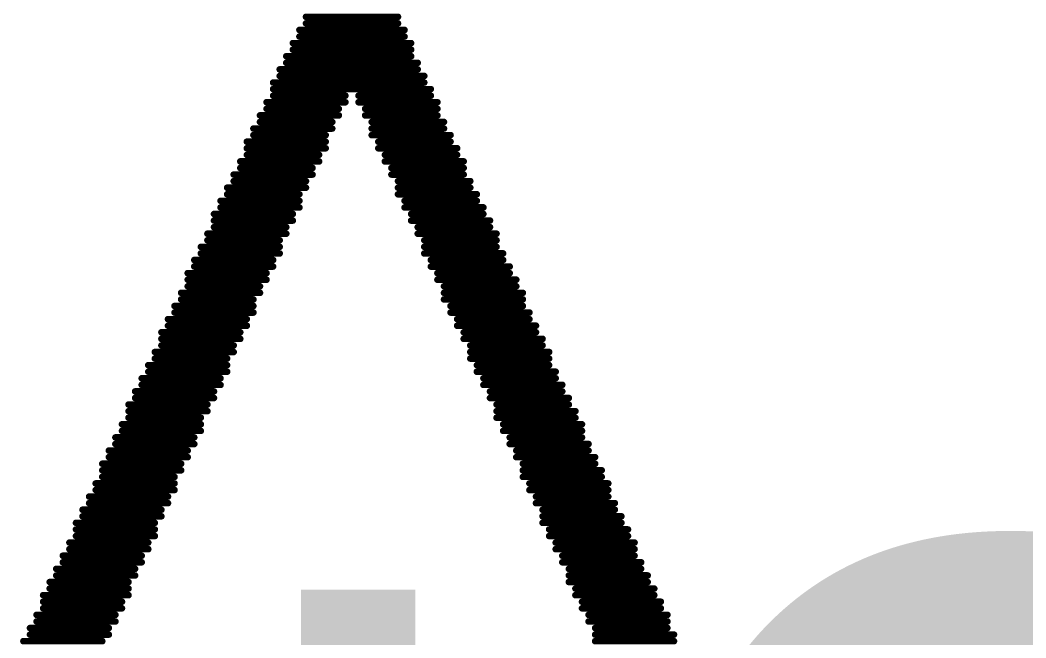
# Model space of a CAD drawing. Header units: inches. Extents: x 0 to 5455, y -5 to 5444.
# Drawn here: x 7.857 to 8.828, y 29.337 to 29.934 of the extents above; entities that cross this region are included whole.
import ezdxf

# ---------------------------------------------------------------- set-up
doc = ezdxf.new("R2010")
doc.units = ezdxf.units.IN
doc.layers.add('Bottom Overlay', color=54, linetype='Continuous')
doc.layers.add('Top Overlay', color=2, linetype='Continuous')
doc.styles.add('Arial', font='', dxfattribs={"height": 0.2})
doc.styles.get('Arial').set_extended_font_data('Arial')

# ---------------------------------------------------------------- blocks, each defined once
blk = doc.blocks.new('5394DE47_A0E8_4329_8464_7791B7C19310_33')
at = {"layer": 'Bottom Overlay'}
for points in [[(13.4318, -0.37805, 0.00635, 0.00635, 0), (13.3556, -0.37805, 0.00635, 0.00635, 0)], [(13.98425, -0.37805, 0.00635, 0.00635, 0), (13.90805, -0.37805, 0.00635, 0.00635, 0)], [(13.4318, -0.3844, 0.00635, 0.00635, 0), (13.3556, -0.3844, 0.00635, 0.00635, 0)], [(13.4318, -0.39075, 0.00635, 0.00635, 0), (13.36195, -0.39075, 0.00635, 0.00635, 0)], [(13.9779, -0.3844, 0.00635, 0.00635, 0), (13.9017, -0.3844, 0.00635, 0.00635, 0)], [(13.9779, -0.39075, 0.00635, 0.00635, 0), (13.9017, -0.39075, 0.00635, 0.00635, 0)], [(13.43815, -0.3971, 0.00635, 0.00635, 0), (13.36195, -0.3971, 0.00635, 0.00635, 0)], [(13.97155, -0.3971, 0.00635, 0.00635, 0), (13.89535, -0.3971, 0.00635, 0.00635, 0)], [(13.43815, -0.40345, 0.00635, 0.00635, 0), (13.36195, -0.40345, 0.00635, 0.00635, 0)], [(13.4445, -0.4098, 0.00635, 0.00635, 0), (13.3683, -0.4098, 0.00635, 0.00635, 0)], [(13.9652, -0.4098, 0.00635, 0.00635, 0), (13.889, -0.4098, 0.00635, 0.00635, 0)], [(13.97155, -0.40345, 0.00635, 0.00635, 0), (13.89535, -0.40345, 0.00635, 0.00635, 0)], [(13.4445, -0.41615, 0.00635, 0.00635, 0), (13.3683, -0.41615, 0.00635, 0.00635, 0)], [(13.9652, -0.41615, 0.00635, 0.00635, 0), (13.889, -0.41615, 0.00635, 0.00635, 0)], [(13.45085, -0.4225, 0.00635, 0.00635, 0), (13.37465, -0.4225, 0.00635, 0.00635, 0)], [(13.45085, -0.42885, 0.00635, 0.00635, 0), (13.37465, -0.42885, 0.00635, 0.00635, 0)], [(13.9652, -0.4225, 0.00635, 0.00635, 0), (13.88265, -0.4225, 0.00635, 0.00635, 0)], [(13.95885, -0.42885, 0.00635, 0.00635, 0), (13.88265, -0.42885, 0.00635, 0.00635, 0)], [(13.4572, -0.4352, 0.00635, 0.00635, 0), (13.381, -0.4352, 0.00635, 0.00635, 0)], [(13.95885, -0.4352, 0.00635, 0.00635, 0), (13.88265, -0.4352, 0.00635, 0.00635, 0)], [(13.4572, -0.44155, 0.00635, 0.00635, 0), (13.381, -0.44155, 0.00635, 0.00635, 0)], [(13.4572, -0.4479, 0.00635, 0.00635, 0), (13.38735, -0.4479, 0.00635, 0.00635, 0)], [(13.9525, -0.44155, 0.00635, 0.00635, 0), (13.8763, -0.44155, 0.00635, 0.00635, 0)], [(13.9525, -0.4479, 0.00635, 0.00635, 0), (13.8763, -0.4479, 0.00635, 0.00635, 0)], [(13.46355, -0.45425, 0.00635, 0.00635, 0), (13.38735, -0.45425, 0.00635, 0.00635, 0)], [(13.94615, -0.45425, 0.00635, 0.00635, 0), (13.86995, -0.45425, 0.00635, 0.00635, 0)], [(13.46355, -0.4606, 0.00635, 0.00635, 0), (13.3937, -0.4606, 0.00635, 0.00635, 0)], [(13.4699, -0.46695, 0.00635, 0.00635, 0), (13.3937, -0.46695, 0.00635, 0.00635, 0)], [(13.9398, -0.46695, 0.00635, 0.00635, 0), (13.8636, -0.46695, 0.00635, 0.00635, 0)], [(13.94615, -0.4606, 0.00635, 0.00635, 0), (13.86995, -0.4606, 0.00635, 0.00635, 0)], [(13.4699, -0.4733, 0.00635, 0.00635, 0), (13.3937, -0.4733, 0.00635, 0.00635, 0)], [(13.9398, -0.4733, 0.00635, 0.00635, 0), (13.8636, -0.4733, 0.00635, 0.00635, 0)], [(13.47625, -0.47965, 0.00635, 0.00635, 0), (13.40005, -0.47965, 0.00635, 0.00635, 0)], [(13.47625, -0.486, 0.00635, 0.00635, 0), (13.40005, -0.486, 0.00635, 0.00635, 0)], [(13.93345, -0.47965, 0.00635, 0.00635, 0), (13.85725, -0.47965, 0.00635, 0.00635, 0)], [(13.93345, -0.486, 0.00635, 0.00635, 0), (13.85725, -0.486, 0.00635, 0.00635, 0)], [(13.4826, -0.49235, 0.00635, 0.00635, 0), (13.4064, -0.49235, 0.00635, 0.00635, 0)], [(13.4826, -0.4987, 0.00635, 0.00635, 0), (13.4064, -0.4987, 0.00635, 0.00635, 0)], [(13.9271, -0.4987, 0.00635, 0.00635, 0), (13.8509, -0.4987, 0.00635, 0.00635, 0)], [(13.93345, -0.49235, 0.00635, 0.00635, 0), (13.85725, -0.49235, 0.00635, 0.00635, 0)], [(13.4826, -0.50505, 0.00635, 0.00635, 0), (13.41275, -0.50505, 0.00635, 0.00635, 0)], [(13.9271, -0.50505, 0.00635, 0.00635, 0), (13.8509, -0.50505, 0.00635, 0.00635, 0)], [(13.48895, -0.5114, 0.00635, 0.00635, 0), (13.41275, -0.5114, 0.00635, 0.00635, 0)], [(13.48895, -0.51775, 0.00635, 0.00635, 0), (13.4191, -0.51775, 0.00635, 0.00635, 0)], [(13.92075, -0.5114, 0.00635, 0.00635, 0), (13.84455, -0.5114, 0.00635, 0.00635, 0)], [(13.92075, -0.51775, 0.00635, 0.00635, 0), (13.84455, -0.51775, 0.00635, 0.00635, 0)], [(13.4953, -0.5241, 0.00635, 0.00635, 0), (13.4191, -0.5241, 0.00635, 0.00635, 0)], [(13.9144, -0.5241, 0.00635, 0.00635, 0), (13.8382, -0.5241, 0.00635, 0.00635, 0)], [(13.4953, -0.53045, 0.00635, 0.00635, 0), (13.4191, -0.53045, 0.00635, 0.00635, 0)], [(13.50165, -0.5368, 0.00635, 0.00635, 0), (13.42545, -0.5368, 0.00635, 0.00635, 0)], [(13.9144, -0.53045, 0.00635, 0.00635, 0), (13.8382, -0.53045, 0.00635, 0.00635, 0)], [(13.90805, -0.5368, 0.00635, 0.00635, 0), (13.8382, -0.5368, 0.00635, 0.00635, 0)], [(13.50165, -0.54315, 0.00635, 0.00635, 0), (13.42545, -0.54315, 0.00635, 0.00635, 0)], [(13.90805, -0.54315, 0.00635, 0.00635, 0), (13.83185, -0.54315, 0.00635, 0.00635, 0)], [(13.50165, -0.5495, 0.00635, 0.00635, 0), (13.4318, -0.5495, 0.00635, 0.00635, 0)], [(13.508, -0.55585, 0.00635, 0.00635, 0), (13.4318, -0.55585, 0.00635, 0.00635, 0)], [(13.9017, -0.55585, 0.00635, 0.00635, 0), (13.8255, -0.55585, 0.00635, 0.00635, 0)], [(13.90805, -0.5495, 0.00635, 0.00635, 0), (13.83185, -0.5495, 0.00635, 0.00635, 0)], [(13.508, -0.5622, 0.00635, 0.00635, 0), (13.43815, -0.5622, 0.00635, 0.00635, 0)], [(13.9017, -0.5622, 0.00635, 0.00635, 0), (13.8255, -0.5622, 0.00635, 0.00635, 0)], [(13.51435, -0.56855, 0.00635, 0.00635, 0), (13.43815, -0.56855, 0.00635, 0.00635, 0)], [(13.51435, -0.5749, 0.00635, 0.00635, 0), (13.4445, -0.5749, 0.00635, 0.00635, 0)], [(13.89535, -0.56855, 0.00635, 0.00635, 0), (13.81915, -0.56855, 0.00635, 0.00635, 0)], [(13.89535, -0.5749, 0.00635, 0.00635, 0), (13.81915, -0.5749, 0.00635, 0.00635, 0)], [(13.5207, -0.58125, 0.00635, 0.00635, 0), (13.4445, -0.58125, 0.00635, 0.00635, 0)], [(13.889, -0.58125, 0.00635, 0.00635, 0), (13.8128, -0.58125, 0.00635, 0.00635, 0)], [(13.5207, -0.5876, 0.00635, 0.00635, 0), (13.4445, -0.5876, 0.00635, 0.00635, 0)], [(13.52705, -0.59395, 0.00635, 0.00635, 0), (13.45085, -0.59395, 0.00635, 0.00635, 0)], [(13.889, -0.5876, 0.00635, 0.00635, 0), (13.8128, -0.5876, 0.00635, 0.00635, 0)], [(13.88265, -0.59395, 0.00635, 0.00635, 0), (13.8128, -0.59395, 0.00635, 0.00635, 0)], [(13.52705, -0.6003, 0.00635, 0.00635, 0), (13.45085, -0.6003, 0.00635, 0.00635, 0)], [(13.88265, -0.6003, 0.00635, 0.00635, 0), (13.80645, -0.6003, 0.00635, 0.00635, 0)], [(13.52705, -0.60665, 0.00635, 0.00635, 0), (13.4572, -0.60665, 0.00635, 0.00635, 0)], [(13.5334, -0.613, 0.00635, 0.00635, 0), (13.4572, -0.613, 0.00635, 0.00635, 0)], [(13.8763, -0.613, 0.00635, 0.00635, 0), (13.8001, -0.613, 0.00635, 0.00635, 0)], [(13.88265, -0.60665, 0.00635, 0.00635, 0), (13.80645, -0.60665, 0.00635, 0.00635, 0)], [(13.5334, -0.61935, 0.00635, 0.00635, 0), (13.46355, -0.61935, 0.00635, 0.00635, 0)], [(13.8763, -0.61935, 0.00635, 0.00635, 0), (13.8001, -0.61935, 0.00635, 0.00635, 0)], [(13.53975, -0.6257, 0.00635, 0.00635, 0), (13.46355, -0.6257, 0.00635, 0.00635, 0)], [(13.53975, -0.63205, 0.00635, 0.00635, 0), (13.4699, -0.63205, 0.00635, 0.00635, 0)], [(13.86995, -0.6257, 0.00635, 0.00635, 0), (13.79375, -0.6257, 0.00635, 0.00635, 0)], [(13.86995, -0.63205, 0.00635, 0.00635, 0), (13.79375, -0.63205, 0.00635, 0.00635, 0)], [(13.5461, -0.6384, 0.00635, 0.00635, 0), (13.4699, -0.6384, 0.00635, 0.00635, 0)], [(13.8636, -0.6384, 0.00635, 0.00635, 0), (13.7874, -0.6384, 0.00635, 0.00635, 0)], [(13.5461, -0.64475, 0.00635, 0.00635, 0), (13.47625, -0.64475, 0.00635, 0.00635, 0)], [(13.55245, -0.6511, 0.00635, 0.00635, 0), (13.47625, -0.6511, 0.00635, 0.00635, 0)], [(13.8636, -0.64475, 0.00635, 0.00635, 0), (13.7874, -0.64475, 0.00635, 0.00635, 0)], [(13.85725, -0.6511, 0.00635, 0.00635, 0), (13.7874, -0.6511, 0.00635, 0.00635, 0)], [(13.55245, -0.65745, 0.00635, 0.00635, 0), (13.47625, -0.65745, 0.00635, 0.00635, 0)], [(13.55245, -0.6638, 0.00635, 0.00635, 0), (13.4826, -0.6638, 0.00635, 0.00635, 0)], [(13.85725, -0.65745, 0.00635, 0.00635, 0), (13.78105, -0.65745, 0.00635, 0.00635, 0)], [(13.8509, -0.6638, 0.00635, 0.00635, 0), (13.78105, -0.6638, 0.00635, 0.00635, 0)], [(13.5588, -0.67015, 0.00635, 0.00635, 0), (13.4826, -0.67015, 0.00635, 0.00635, 0)], [(13.8509, -0.67015, 0.00635, 0.00635, 0), (13.7747, -0.67015, 0.00635, 0.00635, 0)], [(13.5588, -0.6765, 0.00635, 0.00635, 0), (13.48895, -0.6765, 0.00635, 0.00635, 0)], [(13.56515, -0.68285, 0.00635, 0.00635, 0), (13.48895, -0.68285, 0.00635, 0.00635, 0)], [(13.84455, -0.68285, 0.00635, 0.00635, 0), (13.76835, -0.68285, 0.00635, 0.00635, 0)], [(13.8509, -0.6765, 0.00635, 0.00635, 0), (13.7747, -0.6765, 0.00635, 0.00635, 0)], [(13.56515, -0.6892, 0.00635, 0.00635, 0), (13.4953, -0.6892, 0.00635, 0.00635, 0)], [(13.84455, -0.6892, 0.00635, 0.00635, 0), (13.76835, -0.6892, 0.00635, 0.00635, 0)], [(13.5715, -0.69555, 0.00635, 0.00635, 0), (13.4953, -0.69555, 0.00635, 0.00635, 0)], [(13.5715, -0.7019, 0.00635, 0.00635, 0), (13.50165, -0.7019, 0.00635, 0.00635, 0)], [(13.8382, -0.69555, 0.00635, 0.00635, 0), (13.762, -0.69555, 0.00635, 0.00635, 0)], [(13.8382, -0.7019, 0.00635, 0.00635, 0), (13.762, -0.7019, 0.00635, 0.00635, 0)], [(13.57785, -0.70825, 0.00635, 0.00635, 0), (13.50165, -0.70825, 0.00635, 0.00635, 0)], [(13.83185, -0.70825, 0.00635, 0.00635, 0), (13.762, -0.70825, 0.00635, 0.00635, 0)], [(13.57785, -0.7146, 0.00635, 0.00635, 0), (13.50165, -0.7146, 0.00635, 0.00635, 0)], [(13.57785, -0.72095, 0.00635, 0.00635, 0), (13.508, -0.72095, 0.00635, 0.00635, 0)], [(13.83185, -0.7146, 0.00635, 0.00635, 0), (13.75565, -0.7146, 0.00635, 0.00635, 0)], [(13.8255, -0.72095, 0.00635, 0.00635, 0), (13.75565, -0.72095, 0.00635, 0.00635, 0)], [(13.5842, -0.7273, 0.00635, 0.00635, 0), (13.508, -0.7273, 0.00635, 0.00635, 0)], [(13.8255, -0.7273, 0.00635, 0.00635, 0), (13.7493, -0.7273, 0.00635, 0.00635, 0)], [(13.5842, -0.73365, 0.00635, 0.00635, 0), (13.51435, -0.73365, 0.00635, 0.00635, 0)], [(13.59055, -0.74, 0.00635, 0.00635, 0), (13.51435, -0.74, 0.00635, 0.00635, 0)], [(13.81915, -0.74, 0.00635, 0.00635, 0), (13.74295, -0.74, 0.00635, 0.00635, 0)], [(13.8255, -0.73365, 0.00635, 0.00635, 0), (13.7493, -0.73365, 0.00635, 0.00635, 0)], [(13.59055, -0.74635, 0.00635, 0.00635, 0), (13.5207, -0.74635, 0.00635, 0.00635, 0)], [(13.81915, -0.74635, 0.00635, 0.00635, 0), (13.74295, -0.74635, 0.00635, 0.00635, 0)], [(13.5969, -0.7527, 0.00635, 0.00635, 0), (13.5207, -0.7527, 0.00635, 0.00635, 0)], [(13.5969, -0.75905, 0.00635, 0.00635, 0), (13.52705, -0.75905, 0.00635, 0.00635, 0)], [(13.8128, -0.7527, 0.00635, 0.00635, 0), (13.7366, -0.7527, 0.00635, 0.00635, 0)], [(13.8128, -0.75905, 0.00635, 0.00635, 0), (13.7366, -0.75905, 0.00635, 0.00635, 0)], [(13.5969, -0.7654, 0.00635, 0.00635, 0), (13.52705, -0.7654, 0.00635, 0.00635, 0)], [(13.80645, -0.7654, 0.00635, 0.00635, 0), (13.7366, -0.7654, 0.00635, 0.00635, 0)], [(13.60325, -0.77175, 0.00635, 0.00635, 0), (13.52705, -0.77175, 0.00635, 0.00635, 0)], [(13.60325, -0.7781, 0.00635, 0.00635, 0), (13.5334, -0.7781, 0.00635, 0.00635, 0)], [(13.80645, -0.77175, 0.00635, 0.00635, 0), (13.73025, -0.77175, 0.00635, 0.00635, 0)], [(13.8001, -0.7781, 0.00635, 0.00635, 0), (13.73025, -0.7781, 0.00635, 0.00635, 0)], [(13.6096, -0.78445, 0.00635, 0.00635, 0), (13.5334, -0.78445, 0.00635, 0.00635, 0)], [(13.8001, -0.78445, 0.00635, 0.00635, 0), (13.7239, -0.78445, 0.00635, 0.00635, 0)], [(13.6096, -0.7908, 0.00635, 0.00635, 0), (13.53975, -0.7908, 0.00635, 0.00635, 0)], [(13.61595, -0.79715, 0.00635, 0.00635, 0), (13.53975, -0.79715, 0.00635, 0.00635, 0)], [(13.79375, -0.79715, 0.00635, 0.00635, 0), (13.71755, -0.79715, 0.00635, 0.00635, 0)], [(13.8001, -0.7908, 0.00635, 0.00635, 0), (13.7239, -0.7908, 0.00635, 0.00635, 0)], [(13.61595, -0.8035, 0.00635, 0.00635, 0), (13.5461, -0.8035, 0.00635, 0.00635, 0)], [(13.79375, -0.8035, 0.00635, 0.00635, 0), (13.71755, -0.8035, 0.00635, 0.00635, 0)], [(13.6223, -0.80985, 0.00635, 0.00635, 0), (13.5461, -0.80985, 0.00635, 0.00635, 0)], [(13.6223, -0.8162, 0.00635, 0.00635, 0), (13.55245, -0.8162, 0.00635, 0.00635, 0)], [(13.7874, -0.8162, 0.00635, 0.00635, 0), (13.7112, -0.8162, 0.00635, 0.00635, 0)], [(13.7874, -0.80985, 0.00635, 0.00635, 0), (13.71755, -0.80985, 0.00635, 0.00635, 0)], [(13.6223, -0.82255, 0.00635, 0.00635, 0), (13.55245, -0.82255, 0.00635, 0.00635, 0)], [(13.62865, -0.8289, 0.00635, 0.00635, 0), (13.5588, -0.8289, 0.00635, 0.00635, 0)], [(13.78105, -0.8289, 0.00635, 0.00635, 0), (13.70485, -0.8289, 0.00635, 0.00635, 0)], [(13.78105, -0.82255, 0.00635, 0.00635, 0), (13.7112, -0.82255, 0.00635, 0.00635, 0)], [(13.62865, -0.83525, 0.00635, 0.00635, 0), (13.5588, -0.83525, 0.00635, 0.00635, 0)], [(13.7747, -0.83525, 0.00635, 0.00635, 0), (13.70485, -0.83525, 0.00635, 0.00635, 0)], [(13.635, -0.8416, 0.00635, 0.00635, 0), (13.5588, -0.8416, 0.00635, 0.00635, 0)], [(13.635, -0.84795, 0.00635, 0.00635, 0), (13.56515, -0.84795, 0.00635, 0.00635, 0)], [(13.7747, -0.8416, 0.00635, 0.00635, 0), (13.6985, -0.8416, 0.00635, 0.00635, 0)], [(13.76835, -0.84795, 0.00635, 0.00635, 0), (13.6985, -0.84795, 0.00635, 0.00635, 0)], [(13.64135, -0.8543, 0.00635, 0.00635, 0), (13.56515, -0.8543, 0.00635, 0.00635, 0)], [(13.76835, -0.8543, 0.00635, 0.00635, 0), (13.69215, -0.8543, 0.00635, 0.00635, 0)], [(13.64135, -0.86065, 0.00635, 0.00635, 0), (13.5715, -0.86065, 0.00635, 0.00635, 0)], [(13.6477, -0.867, 0.00635, 0.00635, 0), (13.5715, -0.867, 0.00635, 0.00635, 0)], [(13.76835, -0.86065, 0.00635, 0.00635, 0), (13.69215, -0.86065, 0.00635, 0.00635, 0)], [(13.762, -0.867, 0.00635, 0.00635, 0), (13.69215, -0.867, 0.00635, 0.00635, 0)], [(13.6477, -0.87335, 0.00635, 0.00635, 0), (13.57785, -0.87335, 0.00635, 0.00635, 0)], [(13.762, -0.87335, 0.00635, 0.00635, 0), (13.6858, -0.87335, 0.00635, 0.00635, 0)], [(13.6477, -0.8797, 0.00635, 0.00635, 0), (13.57785, -0.8797, 0.00635, 0.00635, 0)], [(13.65405, -0.88605, 0.00635, 0.00635, 0), (13.5842, -0.88605, 0.00635, 0.00635, 0)], [(13.75565, -0.88605, 0.00635, 0.00635, 0), (13.67945, -0.88605, 0.00635, 0.00635, 0)], [(13.75565, -0.8797, 0.00635, 0.00635, 0), (13.6858, -0.8797, 0.00635, 0.00635, 0)], [(13.65405, -0.8924, 0.00635, 0.00635, 0), (13.5842, -0.8924, 0.00635, 0.00635, 0)], [(13.7493, -0.8924, 0.00635, 0.00635, 0), (13.67945, -0.8924, 0.00635, 0.00635, 0)], [(13.6604, -0.89875, 0.00635, 0.00635, 0), (13.5842, -0.89875, 0.00635, 0.00635, 0)], [(13.6604, -0.9051, 0.00635, 0.00635, 0), (13.59055, -0.9051, 0.00635, 0.00635, 0)], [(13.7493, -0.89875, 0.00635, 0.00635, 0), (13.6731, -0.89875, 0.00635, 0.00635, 0)], [(13.74295, -0.9051, 0.00635, 0.00635, 0), (13.6731, -0.9051, 0.00635, 0.00635, 0)], [(13.74295, -0.91145, 0.00635, 0.00635, 0), (13.59055, -0.91145, 0.00635, 0.00635, 0)], [(13.74295, -0.9178, 0.00635, 0.00635, 0), (13.5969, -0.9178, 0.00635, 0.00635, 0)], [(13.7366, -0.92415, 0.00635, 0.00635, 0), (13.5969, -0.92415, 0.00635, 0.00635, 0)], [(13.7366, -0.9305, 0.00635, 0.00635, 0), (13.60325, -0.9305, 0.00635, 0.00635, 0)], [(13.73025, -0.93685, 0.00635, 0.00635, 0), (13.60325, -0.93685, 0.00635, 0.00635, 0)], [(13.73025, -0.9432, 0.00635, 0.00635, 0), (13.6096, -0.9432, 0.00635, 0.00635, 0)], [(13.7239, -0.94955, 0.00635, 0.00635, 0), (13.6096, -0.94955, 0.00635, 0.00635, 0)], [(13.7239, -0.9559, 0.00635, 0.00635, 0), (13.6096, -0.9559, 0.00635, 0.00635, 0)], [(13.71755, -0.96225, 0.00635, 0.00635, 0), (13.61595, -0.96225, 0.00635, 0.00635, 0)], [(13.71755, -0.9686, 0.00635, 0.00635, 0), (13.61595, -0.9686, 0.00635, 0.00635, 0)], [(13.7112, -0.97495, 0.00635, 0.00635, 0), (13.6223, -0.97495, 0.00635, 0.00635, 0)], [(13.7112, -0.9813, 0.00635, 0.00635, 0), (13.6223, -0.9813, 0.00635, 0.00635, 0)]]:
    blk.add_lwpolyline(points, format="xyseb", dxfattribs=at)
for points in [[(13.35401, -0.37805, 0.00317, 0.00317, 1), (13.35719, -0.37805, 0.00317, 0.00317, 1)], [(13.43021, -0.37805, 0.00317, 0.00317, 1), (13.43339, -0.37805, 0.00317, 0.00317, 1)], [(13.90646, -0.37805, 0.00317, 0.00317, 1), (13.90964, -0.37805, 0.00317, 0.00317, 1)], [(13.98266, -0.37805, 0.00317, 0.00317, 1), (13.98584, -0.37805, 0.00317, 0.00317, 1)], [(13.35401, -0.3844, 0.00317, 0.00317, 1), (13.35719, -0.3844, 0.00317, 0.00317, 1)], [(13.36036, -0.39075, 0.00317, 0.00317, 1), (13.36354, -0.39075, 0.00317, 0.00317, 1)], [(13.43021, -0.3844, 0.00317, 0.00317, 1), (13.43339, -0.3844, 0.00317, 0.00317, 1)], [(13.43021, -0.39075, 0.00317, 0.00317, 1), (13.43339, -0.39075, 0.00317, 0.00317, 1)], [(13.90011, -0.3844, 0.00317, 0.00317, 1), (13.90329, -0.3844, 0.00317, 0.00317, 1)], [(13.90011, -0.39075, 0.00317, 0.00317, 1), (13.90329, -0.39075, 0.00317, 0.00317, 1)], [(13.97631, -0.3844, 0.00317, 0.00317, 1), (13.97949, -0.3844, 0.00317, 0.00317, 1)], [(13.97631, -0.39075, 0.00317, 0.00317, 1), (13.97949, -0.39075, 0.00317, 0.00317, 1)], [(13.36036, -0.3971, 0.00317, 0.00317, 1), (13.36354, -0.3971, 0.00317, 0.00317, 1)], [(13.43656, -0.3971, 0.00317, 0.00317, 1), (13.43974, -0.3971, 0.00317, 0.00317, 1)], [(13.89376, -0.3971, 0.00317, 0.00317, 1), (13.89694, -0.3971, 0.00317, 0.00317, 1)], [(13.96996, -0.3971, 0.00317, 0.00317, 1), (13.97314, -0.3971, 0.00317, 0.00317, 1)], [(13.36036, -0.40345, 0.00317, 0.00317, 1), (13.36354, -0.40345, 0.00317, 0.00317, 1)], [(13.36671, -0.4098, 0.00317, 0.00317, 1), (13.36989, -0.4098, 0.00317, 0.00317, 1)], [(13.43656, -0.40345, 0.00317, 0.00317, 1), (13.43974, -0.40345, 0.00317, 0.00317, 1)], [(13.44291, -0.4098, 0.00317, 0.00317, 1), (13.44609, -0.4098, 0.00317, 0.00317, 1)], [(13.88741, -0.4098, 0.00317, 0.00317, 1), (13.89059, -0.4098, 0.00317, 0.00317, 1)], [(13.89376, -0.40345, 0.00317, 0.00317, 1), (13.89694, -0.40345, 0.00317, 0.00317, 1)], [(13.96361, -0.4098, 0.00317, 0.00317, 1), (13.96679, -0.4098, 0.00317, 0.00317, 1)], [(13.96996, -0.40345, 0.00317, 0.00317, 1), (13.97314, -0.40345, 0.00317, 0.00317, 1)], [(13.36671, -0.41615, 0.00317, 0.00317, 1), (13.36989, -0.41615, 0.00317, 0.00317, 1)], [(13.44291, -0.41615, 0.00317, 0.00317, 1), (13.44609, -0.41615, 0.00317, 0.00317, 1)], [(13.88741, -0.41615, 0.00317, 0.00317, 1), (13.89059, -0.41615, 0.00317, 0.00317, 1)], [(13.96361, -0.41615, 0.00317, 0.00317, 1), (13.96679, -0.41615, 0.00317, 0.00317, 1)], [(13.37306, -0.4225, 0.00317, 0.00317, 1), (13.37624, -0.4225, 0.00317, 0.00317, 1)], [(13.37306, -0.42885, 0.00317, 0.00317, 1), (13.37624, -0.42885, 0.00317, 0.00317, 1)], [(13.44926, -0.4225, 0.00317, 0.00317, 1), (13.45244, -0.4225, 0.00317, 0.00317, 1)], [(13.44926, -0.42885, 0.00317, 0.00317, 1), (13.45244, -0.42885, 0.00317, 0.00317, 1)], [(13.88106, -0.4225, 0.00317, 0.00317, 1), (13.88424, -0.4225, 0.00317, 0.00317, 1)], [(13.88106, -0.42885, 0.00317, 0.00317, 1), (13.88424, -0.42885, 0.00317, 0.00317, 1)], [(13.95726, -0.42885, 0.00317, 0.00317, 1), (13.96044, -0.42885, 0.00317, 0.00317, 1)], [(13.96361, -0.4225, 0.00317, 0.00317, 1), (13.96679, -0.4225, 0.00317, 0.00317, 1)], [(13.37941, -0.4352, 0.00317, 0.00317, 1), (13.38259, -0.4352, 0.00317, 0.00317, 1)], [(13.45561, -0.4352, 0.00317, 0.00317, 1), (13.45879, -0.4352, 0.00317, 0.00317, 1)], [(13.88106, -0.4352, 0.00317, 0.00317, 1), (13.88424, -0.4352, 0.00317, 0.00317, 1)], [(13.95726, -0.4352, 0.00317, 0.00317, 1), (13.96044, -0.4352, 0.00317, 0.00317, 1)], [(13.37941, -0.44155, 0.00317, 0.00317, 1), (13.38259, -0.44155, 0.00317, 0.00317, 1)], [(13.38576, -0.4479, 0.00317, 0.00317, 1), (13.38894, -0.4479, 0.00317, 0.00317, 1)], [(13.45561, -0.44155, 0.00317, 0.00317, 1), (13.45879, -0.44155, 0.00317, 0.00317, 1)], [(13.45561, -0.4479, 0.00317, 0.00317, 1), (13.45879, -0.4479, 0.00317, 0.00317, 1)], [(13.87471, -0.44155, 0.00317, 0.00317, 1), (13.87789, -0.44155, 0.00317, 0.00317, 1)], [(13.87471, -0.4479, 0.00317, 0.00317, 1), (13.87789, -0.4479, 0.00317, 0.00317, 1)], [(13.95091, -0.44155, 0.00317, 0.00317, 1), (13.95409, -0.44155, 0.00317, 0.00317, 1)], [(13.95091, -0.4479, 0.00317, 0.00317, 1), (13.95409, -0.4479, 0.00317, 0.00317, 1)], [(13.38576, -0.45425, 0.00317, 0.00317, 1), (13.38894, -0.45425, 0.00317, 0.00317, 1)], [(13.46196, -0.45425, 0.00317, 0.00317, 1), (13.46514, -0.45425, 0.00317, 0.00317, 1)], [(13.86836, -0.45425, 0.00317, 0.00317, 1), (13.87154, -0.45425, 0.00317, 0.00317, 1)], [(13.94456, -0.45425, 0.00317, 0.00317, 1), (13.94774, -0.45425, 0.00317, 0.00317, 1)], [(13.39211, -0.4606, 0.00317, 0.00317, 1), (13.39529, -0.4606, 0.00317, 0.00317, 1)], [(13.39211, -0.46695, 0.00317, 0.00317, 1), (13.39529, -0.46695, 0.00317, 0.00317, 1)], [(13.46196, -0.4606, 0.00317, 0.00317, 1), (13.46514, -0.4606, 0.00317, 0.00317, 1)], [(13.46831, -0.46695, 0.00317, 0.00317, 1), (13.47149, -0.46695, 0.00317, 0.00317, 1)], [(13.86201, -0.46695, 0.00317, 0.00317, 1), (13.86519, -0.46695, 0.00317, 0.00317, 1)], [(13.86836, -0.4606, 0.00317, 0.00317, 1), (13.87154, -0.4606, 0.00317, 0.00317, 1)], [(13.93821, -0.46695, 0.00317, 0.00317, 1), (13.94139, -0.46695, 0.00317, 0.00317, 1)], [(13.94456, -0.4606, 0.00317, 0.00317, 1), (13.94774, -0.4606, 0.00317, 0.00317, 1)], [(13.39211, -0.4733, 0.00317, 0.00317, 1), (13.39529, -0.4733, 0.00317, 0.00317, 1)], [(13.46831, -0.4733, 0.00317, 0.00317, 1), (13.47149, -0.4733, 0.00317, 0.00317, 1)], [(13.86201, -0.4733, 0.00317, 0.00317, 1), (13.86519, -0.4733, 0.00317, 0.00317, 1)], [(13.93821, -0.4733, 0.00317, 0.00317, 1), (13.94139, -0.4733, 0.00317, 0.00317, 1)], [(13.39846, -0.47965, 0.00317, 0.00317, 1), (13.40164, -0.47965, 0.00317, 0.00317, 1)], [(13.39846, -0.486, 0.00317, 0.00317, 1), (13.40164, -0.486, 0.00317, 0.00317, 1)], [(13.47466, -0.47965, 0.00317, 0.00317, 1), (13.47784, -0.47965, 0.00317, 0.00317, 1)], [(13.47466, -0.486, 0.00317, 0.00317, 1), (13.47784, -0.486, 0.00317, 0.00317, 1)], [(13.85566, -0.47965, 0.00317, 0.00317, 1), (13.85884, -0.47965, 0.00317, 0.00317, 1)], [(13.85566, -0.486, 0.00317, 0.00317, 1), (13.85884, -0.486, 0.00317, 0.00317, 1)], [(13.93186, -0.47965, 0.00317, 0.00317, 1), (13.93504, -0.47965, 0.00317, 0.00317, 1)], [(13.93186, -0.486, 0.00317, 0.00317, 1), (13.93504, -0.486, 0.00317, 0.00317, 1)], [(13.40481, -0.49235, 0.00317, 0.00317, 1), (13.40799, -0.49235, 0.00317, 0.00317, 1)], [(13.40481, -0.4987, 0.00317, 0.00317, 1), (13.40799, -0.4987, 0.00317, 0.00317, 1)], [(13.48101, -0.49235, 0.00317, 0.00317, 1), (13.48419, -0.49235, 0.00317, 0.00317, 1)], [(13.48101, -0.4987, 0.00317, 0.00317, 1), (13.48419, -0.4987, 0.00317, 0.00317, 1)], [(13.84931, -0.4987, 0.00317, 0.00317, 1), (13.85249, -0.4987, 0.00317, 0.00317, 1)], [(13.85566, -0.49235, 0.00317, 0.00317, 1), (13.85884, -0.49235, 0.00317, 0.00317, 1)], [(13.92551, -0.4987, 0.00317, 0.00317, 1), (13.92869, -0.4987, 0.00317, 0.00317, 1)], [(13.93186, -0.49235, 0.00317, 0.00317, 1), (13.93504, -0.49235, 0.00317, 0.00317, 1)], [(13.41116, -0.50505, 0.00317, 0.00317, 1), (13.41434, -0.50505, 0.00317, 0.00317, 1)], [(13.48101, -0.50505, 0.00317, 0.00317, 1), (13.48419, -0.50505, 0.00317, 0.00317, 1)], [(13.84931, -0.50505, 0.00317, 0.00317, 1), (13.85249, -0.50505, 0.00317, 0.00317, 1)], [(13.92551, -0.50505, 0.00317, 0.00317, 1), (13.92869, -0.50505, 0.00317, 0.00317, 1)], [(13.41116, -0.5114, 0.00317, 0.00317, 1), (13.41434, -0.5114, 0.00317, 0.00317, 1)], [(13.41751, -0.51775, 0.00317, 0.00317, 1), (13.42069, -0.51775, 0.00317, 0.00317, 1)], [(13.48736, -0.5114, 0.00317, 0.00317, 1), (13.49054, -0.5114, 0.00317, 0.00317, 1)], [(13.48736, -0.51775, 0.00317, 0.00317, 1), (13.49054, -0.51775, 0.00317, 0.00317, 1)], [(13.84296, -0.5114, 0.00317, 0.00317, 1), (13.84614, -0.5114, 0.00317, 0.00317, 1)], [(13.84296, -0.51775, 0.00317, 0.00317, 1), (13.84614, -0.51775, 0.00317, 0.00317, 1)], [(13.91916, -0.5114, 0.00317, 0.00317, 1), (13.92234, -0.5114, 0.00317, 0.00317, 1)], [(13.91916, -0.51775, 0.00317, 0.00317, 1), (13.92234, -0.51775, 0.00317, 0.00317, 1)], [(13.41751, -0.5241, 0.00317, 0.00317, 1), (13.42069, -0.5241, 0.00317, 0.00317, 1)], [(13.49371, -0.5241, 0.00317, 0.00317, 1), (13.49689, -0.5241, 0.00317, 0.00317, 1)], [(13.83661, -0.5241, 0.00317, 0.00317, 1), (13.83979, -0.5241, 0.00317, 0.00317, 1)], [(13.91281, -0.5241, 0.00317, 0.00317, 1), (13.91599, -0.5241, 0.00317, 0.00317, 1)], [(13.41751, -0.53045, 0.00317, 0.00317, 1), (13.42069, -0.53045, 0.00317, 0.00317, 1)], [(13.42386, -0.5368, 0.00317, 0.00317, 1), (13.42704, -0.5368, 0.00317, 0.00317, 1)], [(13.49371, -0.53045, 0.00317, 0.00317, 1), (13.49689, -0.53045, 0.00317, 0.00317, 1)], [(13.50006, -0.5368, 0.00317, 0.00317, 1), (13.50324, -0.5368, 0.00317, 0.00317, 1)], [(13.83661, -0.53045, 0.00317, 0.00317, 1), (13.83979, -0.53045, 0.00317, 0.00317, 1)], [(13.83661, -0.5368, 0.00317, 0.00317, 1), (13.83979, -0.5368, 0.00317, 0.00317, 1)], [(13.90646, -0.5368, 0.00317, 0.00317, 1), (13.90964, -0.5368, 0.00317, 0.00317, 1)], [(13.91281, -0.53045, 0.00317, 0.00317, 1), (13.91599, -0.53045, 0.00317, 0.00317, 1)], [(13.42386, -0.54315, 0.00317, 0.00317, 1), (13.42704, -0.54315, 0.00317, 0.00317, 1)], [(13.50006, -0.54315, 0.00317, 0.00317, 1), (13.50324, -0.54315, 0.00317, 0.00317, 1)], [(13.83026, -0.54315, 0.00317, 0.00317, 1), (13.83344, -0.54315, 0.00317, 0.00317, 1)], [(13.90646, -0.54315, 0.00317, 0.00317, 1), (13.90964, -0.54315, 0.00317, 0.00317, 1)], [(13.43021, -0.5495, 0.00317, 0.00317, 1), (13.43339, -0.5495, 0.00317, 0.00317, 1)], [(13.43021, -0.55585, 0.00317, 0.00317, 1), (13.43339, -0.55585, 0.00317, 0.00317, 1)], [(13.50006, -0.5495, 0.00317, 0.00317, 1), (13.50324, -0.5495, 0.00317, 0.00317, 1)], [(13.50641, -0.55585, 0.00317, 0.00317, 1), (13.50959, -0.55585, 0.00317, 0.00317, 1)], [(13.82391, -0.55585, 0.00317, 0.00317, 1), (13.82709, -0.55585, 0.00317, 0.00317, 1)], [(13.83026, -0.5495, 0.00317, 0.00317, 1), (13.83344, -0.5495, 0.00317, 0.00317, 1)], [(13.90011, -0.55585, 0.00317, 0.00317, 1), (13.90329, -0.55585, 0.00317, 0.00317, 1)], [(13.90646, -0.5495, 0.00317, 0.00317, 1), (13.90964, -0.5495, 0.00317, 0.00317, 1)], [(13.43656, -0.5622, 0.00317, 0.00317, 1), (13.43974, -0.5622, 0.00317, 0.00317, 1)], [(13.50641, -0.5622, 0.00317, 0.00317, 1), (13.50959, -0.5622, 0.00317, 0.00317, 1)], [(13.82391, -0.5622, 0.00317, 0.00317, 1), (13.82709, -0.5622, 0.00317, 0.00317, 1)], [(13.90011, -0.5622, 0.00317, 0.00317, 1), (13.90329, -0.5622, 0.00317, 0.00317, 1)], [(13.43656, -0.56855, 0.00317, 0.00317, 1), (13.43974, -0.56855, 0.00317, 0.00317, 1)], [(13.44291, -0.5749, 0.00317, 0.00317, 1), (13.44609, -0.5749, 0.00317, 0.00317, 1)], [(13.51276, -0.56855, 0.00317, 0.00317, 1), (13.51594, -0.56855, 0.00317, 0.00317, 1)], [(13.51276, -0.5749, 0.00317, 0.00317, 1), (13.51594, -0.5749, 0.00317, 0.00317, 1)], [(13.81756, -0.56855, 0.00317, 0.00317, 1), (13.82074, -0.56855, 0.00317, 0.00317, 1)], [(13.81756, -0.5749, 0.00317, 0.00317, 1), (13.82074, -0.5749, 0.00317, 0.00317, 1)], [(13.89376, -0.56855, 0.00317, 0.00317, 1), (13.89694, -0.56855, 0.00317, 0.00317, 1)], [(13.89376, -0.5749, 0.00317, 0.00317, 1), (13.89694, -0.5749, 0.00317, 0.00317, 1)], [(13.44291, -0.58125, 0.00317, 0.00317, 1), (13.44609, -0.58125, 0.00317, 0.00317, 1)], [(13.51911, -0.58125, 0.00317, 0.00317, 1), (13.52229, -0.58125, 0.00317, 0.00317, 1)], [(13.81121, -0.58125, 0.00317, 0.00317, 1), (13.81439, -0.58125, 0.00317, 0.00317, 1)], [(13.88741, -0.58125, 0.00317, 0.00317, 1), (13.89059, -0.58125, 0.00317, 0.00317, 1)], [(13.44291, -0.5876, 0.00317, 0.00317, 1), (13.44609, -0.5876, 0.00317, 0.00317, 1)], [(13.44926, -0.59395, 0.00317, 0.00317, 1), (13.45244, -0.59395, 0.00317, 0.00317, 1)], [(13.51911, -0.5876, 0.00317, 0.00317, 1), (13.52229, -0.5876, 0.00317, 0.00317, 1)], [(13.52546, -0.59395, 0.00317, 0.00317, 1), (13.52864, -0.59395, 0.00317, 0.00317, 1)], [(13.81121, -0.5876, 0.00317, 0.00317, 1), (13.81439, -0.5876, 0.00317, 0.00317, 1)], [(13.81121, -0.59395, 0.00317, 0.00317, 1), (13.81439, -0.59395, 0.00317, 0.00317, 1)], [(13.88106, -0.59395, 0.00317, 0.00317, 1), (13.88424, -0.59395, 0.00317, 0.00317, 1)], [(13.88741, -0.5876, 0.00317, 0.00317, 1), (13.89059, -0.5876, 0.00317, 0.00317, 1)], [(13.44926, -0.6003, 0.00317, 0.00317, 1), (13.45244, -0.6003, 0.00317, 0.00317, 1)], [(13.52546, -0.6003, 0.00317, 0.00317, 1), (13.52864, -0.6003, 0.00317, 0.00317, 1)], [(13.80486, -0.6003, 0.00317, 0.00317, 1), (13.80804, -0.6003, 0.00317, 0.00317, 1)], [(13.88106, -0.6003, 0.00317, 0.00317, 1), (13.88424, -0.6003, 0.00317, 0.00317, 1)], [(13.45561, -0.60665, 0.00317, 0.00317, 1), (13.45879, -0.60665, 0.00317, 0.00317, 1)], [(13.45561, -0.613, 0.00317, 0.00317, 1), (13.45879, -0.613, 0.00317, 0.00317, 1)], [(13.52546, -0.60665, 0.00317, 0.00317, 1), (13.52864, -0.60665, 0.00317, 0.00317, 1)], [(13.53181, -0.613, 0.00317, 0.00317, 1), (13.53499, -0.613, 0.00317, 0.00317, 1)], [(13.79851, -0.613, 0.00317, 0.00317, 1), (13.80169, -0.613, 0.00317, 0.00317, 1)], [(13.80486, -0.60665, 0.00317, 0.00317, 1), (13.80804, -0.60665, 0.00317, 0.00317, 1)], [(13.87471, -0.613, 0.00317, 0.00317, 1), (13.87789, -0.613, 0.00317, 0.00317, 1)], [(13.88106, -0.60665, 0.00317, 0.00317, 1), (13.88424, -0.60665, 0.00317, 0.00317, 1)], [(13.46196, -0.61935, 0.00317, 0.00317, 1), (13.46514, -0.61935, 0.00317, 0.00317, 1)], [(13.53181, -0.61935, 0.00317, 0.00317, 1), (13.53499, -0.61935, 0.00317, 0.00317, 1)], [(13.79851, -0.61935, 0.00317, 0.00317, 1), (13.80169, -0.61935, 0.00317, 0.00317, 1)], [(13.87471, -0.61935, 0.00317, 0.00317, 1), (13.87789, -0.61935, 0.00317, 0.00317, 1)], [(13.46196, -0.6257, 0.00317, 0.00317, 1), (13.46514, -0.6257, 0.00317, 0.00317, 1)], [(13.46831, -0.63205, 0.00317, 0.00317, 1), (13.47149, -0.63205, 0.00317, 0.00317, 1)], [(13.53816, -0.6257, 0.00317, 0.00317, 1), (13.54134, -0.6257, 0.00317, 0.00317, 1)], [(13.53816, -0.63205, 0.00317, 0.00317, 1), (13.54134, -0.63205, 0.00317, 0.00317, 1)], [(13.79216, -0.6257, 0.00317, 0.00317, 1), (13.79534, -0.6257, 0.00317, 0.00317, 1)], [(13.79216, -0.63205, 0.00317, 0.00317, 1), (13.79534, -0.63205, 0.00317, 0.00317, 1)], [(13.86836, -0.6257, 0.00317, 0.00317, 1), (13.87154, -0.6257, 0.00317, 0.00317, 1)], [(13.86836, -0.63205, 0.00317, 0.00317, 1), (13.87154, -0.63205, 0.00317, 0.00317, 1)], [(13.46831, -0.6384, 0.00317, 0.00317, 1), (13.47149, -0.6384, 0.00317, 0.00317, 1)], [(13.54451, -0.6384, 0.00317, 0.00317, 1), (13.54769, -0.6384, 0.00317, 0.00317, 1)], [(13.78581, -0.6384, 0.00317, 0.00317, 1), (13.78899, -0.6384, 0.00317, 0.00317, 1)], [(13.86201, -0.6384, 0.00317, 0.00317, 1), (13.86519, -0.6384, 0.00317, 0.00317, 1)], [(13.47466, -0.64475, 0.00317, 0.00317, 1), (13.47784, -0.64475, 0.00317, 0.00317, 1)], [(13.47466, -0.6511, 0.00317, 0.00317, 1), (13.47784, -0.6511, 0.00317, 0.00317, 1)], [(13.54451, -0.64475, 0.00317, 0.00317, 1), (13.54769, -0.64475, 0.00317, 0.00317, 1)], [(13.55086, -0.6511, 0.00317, 0.00317, 1), (13.55404, -0.6511, 0.00317, 0.00317, 1)], [(13.78581, -0.64475, 0.00317, 0.00317, 1), (13.78899, -0.64475, 0.00317, 0.00317, 1)], [(13.78581, -0.6511, 0.00317, 0.00317, 1), (13.78899, -0.6511, 0.00317, 0.00317, 1)], [(13.85566, -0.6511, 0.00317, 0.00317, 1), (13.85884, -0.6511, 0.00317, 0.00317, 1)], [(13.86201, -0.64475, 0.00317, 0.00317, 1), (13.86519, -0.64475, 0.00317, 0.00317, 1)], [(13.47466, -0.65745, 0.00317, 0.00317, 1), (13.47784, -0.65745, 0.00317, 0.00317, 1)], [(13.48101, -0.6638, 0.00317, 0.00317, 1), (13.48419, -0.6638, 0.00317, 0.00317, 1)], [(13.55086, -0.65745, 0.00317, 0.00317, 1), (13.55404, -0.65745, 0.00317, 0.00317, 1)], [(13.55086, -0.6638, 0.00317, 0.00317, 1), (13.55404, -0.6638, 0.00317, 0.00317, 1)], [(13.77946, -0.65745, 0.00317, 0.00317, 1), (13.78264, -0.65745, 0.00317, 0.00317, 1)], [(13.77946, -0.6638, 0.00317, 0.00317, 1), (13.78264, -0.6638, 0.00317, 0.00317, 1)], [(13.84931, -0.6638, 0.00317, 0.00317, 1), (13.85249, -0.6638, 0.00317, 0.00317, 1)], [(13.85566, -0.65745, 0.00317, 0.00317, 1), (13.85884, -0.65745, 0.00317, 0.00317, 1)], [(13.48101, -0.67015, 0.00317, 0.00317, 1), (13.48419, -0.67015, 0.00317, 0.00317, 1)], [(13.55721, -0.67015, 0.00317, 0.00317, 1), (13.56039, -0.67015, 0.00317, 0.00317, 1)], [(13.77311, -0.67015, 0.00317, 0.00317, 1), (13.77629, -0.67015, 0.00317, 0.00317, 1)], [(13.84931, -0.67015, 0.00317, 0.00317, 1), (13.85249, -0.67015, 0.00317, 0.00317, 1)], [(13.48736, -0.6765, 0.00317, 0.00317, 1), (13.49054, -0.6765, 0.00317, 0.00317, 1)], [(13.48736, -0.68285, 0.00317, 0.00317, 1), (13.49054, -0.68285, 0.00317, 0.00317, 1)], [(13.55721, -0.6765, 0.00317, 0.00317, 1), (13.56039, -0.6765, 0.00317, 0.00317, 1)], [(13.56356, -0.68285, 0.00317, 0.00317, 1), (13.56674, -0.68285, 0.00317, 0.00317, 1)], [(13.76676, -0.68285, 0.00317, 0.00317, 1), (13.76994, -0.68285, 0.00317, 0.00317, 1)], [(13.77311, -0.6765, 0.00317, 0.00317, 1), (13.77629, -0.6765, 0.00317, 0.00317, 1)], [(13.84296, -0.68285, 0.00317, 0.00317, 1), (13.84614, -0.68285, 0.00317, 0.00317, 1)], [(13.84931, -0.6765, 0.00317, 0.00317, 1), (13.85249, -0.6765, 0.00317, 0.00317, 1)], [(13.49371, -0.6892, 0.00317, 0.00317, 1), (13.49689, -0.6892, 0.00317, 0.00317, 1)], [(13.56356, -0.6892, 0.00317, 0.00317, 1), (13.56674, -0.6892, 0.00317, 0.00317, 1)], [(13.76676, -0.6892, 0.00317, 0.00317, 1), (13.76994, -0.6892, 0.00317, 0.00317, 1)], [(13.84296, -0.6892, 0.00317, 0.00317, 1), (13.84614, -0.6892, 0.00317, 0.00317, 1)], [(13.49371, -0.69555, 0.00317, 0.00317, 1), (13.49689, -0.69555, 0.00317, 0.00317, 1)], [(13.50006, -0.7019, 0.00317, 0.00317, 1), (13.50324, -0.7019, 0.00317, 0.00317, 1)], [(13.56991, -0.69555, 0.00317, 0.00317, 1), (13.57309, -0.69555, 0.00317, 0.00317, 1)], [(13.56991, -0.7019, 0.00317, 0.00317, 1), (13.57309, -0.7019, 0.00317, 0.00317, 1)], [(13.76041, -0.69555, 0.00317, 0.00317, 1), (13.76359, -0.69555, 0.00317, 0.00317, 1)], [(13.76041, -0.7019, 0.00317, 0.00317, 1), (13.76359, -0.7019, 0.00317, 0.00317, 1)], [(13.83661, -0.69555, 0.00317, 0.00317, 1), (13.83979, -0.69555, 0.00317, 0.00317, 1)], [(13.83661, -0.7019, 0.00317, 0.00317, 1), (13.83979, -0.7019, 0.00317, 0.00317, 1)], [(13.50006, -0.70825, 0.00317, 0.00317, 1), (13.50324, -0.70825, 0.00317, 0.00317, 1)], [(13.57626, -0.70825, 0.00317, 0.00317, 1), (13.57944, -0.70825, 0.00317, 0.00317, 1)], [(13.76041, -0.70825, 0.00317, 0.00317, 1), (13.76359, -0.70825, 0.00317, 0.00317, 1)], [(13.83026, -0.70825, 0.00317, 0.00317, 1), (13.83344, -0.70825, 0.00317, 0.00317, 1)], [(13.50006, -0.7146, 0.00317, 0.00317, 1), (13.50324, -0.7146, 0.00317, 0.00317, 1)], [(13.50641, -0.72095, 0.00317, 0.00317, 1), (13.50959, -0.72095, 0.00317, 0.00317, 1)], [(13.57626, -0.7146, 0.00317, 0.00317, 1), (13.57944, -0.7146, 0.00317, 0.00317, 1)], [(13.57626, -0.72095, 0.00317, 0.00317, 1), (13.57944, -0.72095, 0.00317, 0.00317, 1)], [(13.75406, -0.7146, 0.00317, 0.00317, 1), (13.75724, -0.7146, 0.00317, 0.00317, 1)], [(13.75406, -0.72095, 0.00317, 0.00317, 1), (13.75724, -0.72095, 0.00317, 0.00317, 1)], [(13.82391, -0.72095, 0.00317, 0.00317, 1), (13.82709, -0.72095, 0.00317, 0.00317, 1)], [(13.83026, -0.7146, 0.00317, 0.00317, 1), (13.83344, -0.7146, 0.00317, 0.00317, 1)], [(13.50641, -0.7273, 0.00317, 0.00317, 1), (13.50959, -0.7273, 0.00317, 0.00317, 1)], [(13.58261, -0.7273, 0.00317, 0.00317, 1), (13.58579, -0.7273, 0.00317, 0.00317, 1)], [(13.74771, -0.7273, 0.00317, 0.00317, 1), (13.75089, -0.7273, 0.00317, 0.00317, 1)], [(13.82391, -0.7273, 0.00317, 0.00317, 1), (13.82709, -0.7273, 0.00317, 0.00317, 1)], [(13.51276, -0.73365, 0.00317, 0.00317, 1), (13.51594, -0.73365, 0.00317, 0.00317, 1)], [(13.51276, -0.74, 0.00317, 0.00317, 1), (13.51594, -0.74, 0.00317, 0.00317, 1)], [(13.58261, -0.73365, 0.00317, 0.00317, 1), (13.58579, -0.73365, 0.00317, 0.00317, 1)], [(13.58896, -0.74, 0.00317, 0.00317, 1), (13.59214, -0.74, 0.00317, 0.00317, 1)], [(13.74136, -0.74, 0.00317, 0.00317, 1), (13.74454, -0.74, 0.00317, 0.00317, 1)], [(13.74771, -0.73365, 0.00317, 0.00317, 1), (13.75089, -0.73365, 0.00317, 0.00317, 1)], [(13.81756, -0.74, 0.00317, 0.00317, 1), (13.82074, -0.74, 0.00317, 0.00317, 1)], [(13.82391, -0.73365, 0.00317, 0.00317, 1), (13.82709, -0.73365, 0.00317, 0.00317, 1)], [(13.51911, -0.74635, 0.00317, 0.00317, 1), (13.52229, -0.74635, 0.00317, 0.00317, 1)], [(13.58896, -0.74635, 0.00317, 0.00317, 1), (13.59214, -0.74635, 0.00317, 0.00317, 1)], [(13.74136, -0.74635, 0.00317, 0.00317, 1), (13.74454, -0.74635, 0.00317, 0.00317, 1)], [(13.81756, -0.74635, 0.00317, 0.00317, 1), (13.82074, -0.74635, 0.00317, 0.00317, 1)], [(13.51911, -0.7527, 0.00317, 0.00317, 1), (13.52229, -0.7527, 0.00317, 0.00317, 1)], [(13.52546, -0.75905, 0.00317, 0.00317, 1), (13.52864, -0.75905, 0.00317, 0.00317, 1)], [(13.59531, -0.7527, 0.00317, 0.00317, 1), (13.59849, -0.7527, 0.00317, 0.00317, 1)], [(13.59531, -0.75905, 0.00317, 0.00317, 1), (13.59849, -0.75905, 0.00317, 0.00317, 1)], [(13.73501, -0.7527, 0.00317, 0.00317, 1), (13.73819, -0.7527, 0.00317, 0.00317, 1)], [(13.73501, -0.75905, 0.00317, 0.00317, 1), (13.73819, -0.75905, 0.00317, 0.00317, 1)], [(13.81121, -0.7527, 0.00317, 0.00317, 1), (13.81439, -0.7527, 0.00317, 0.00317, 1)], [(13.81121, -0.75905, 0.00317, 0.00317, 1), (13.81439, -0.75905, 0.00317, 0.00317, 1)], [(13.52546, -0.7654, 0.00317, 0.00317, 1), (13.52864, -0.7654, 0.00317, 0.00317, 1)], [(13.59531, -0.7654, 0.00317, 0.00317, 1), (13.59849, -0.7654, 0.00317, 0.00317, 1)], [(13.73501, -0.7654, 0.00317, 0.00317, 1), (13.73819, -0.7654, 0.00317, 0.00317, 1)], [(13.80486, -0.7654, 0.00317, 0.00317, 1), (13.80804, -0.7654, 0.00317, 0.00317, 1)], [(13.52546, -0.77175, 0.00317, 0.00317, 1), (13.52864, -0.77175, 0.00317, 0.00317, 1)], [(13.53181, -0.7781, 0.00317, 0.00317, 1), (13.53499, -0.7781, 0.00317, 0.00317, 1)], [(13.60166, -0.77175, 0.00317, 0.00317, 1), (13.60484, -0.77175, 0.00317, 0.00317, 1)], [(13.60166, -0.7781, 0.00317, 0.00317, 1), (13.60484, -0.7781, 0.00317, 0.00317, 1)], [(13.72866, -0.77175, 0.00317, 0.00317, 1), (13.73184, -0.77175, 0.00317, 0.00317, 1)], [(13.72866, -0.7781, 0.00317, 0.00317, 1), (13.73184, -0.7781, 0.00317, 0.00317, 1)], [(13.79851, -0.7781, 0.00317, 0.00317, 1), (13.80169, -0.7781, 0.00317, 0.00317, 1)], [(13.80486, -0.77175, 0.00317, 0.00317, 1), (13.80804, -0.77175, 0.00317, 0.00317, 1)], [(13.53181, -0.78445, 0.00317, 0.00317, 1), (13.53499, -0.78445, 0.00317, 0.00317, 1)], [(13.60801, -0.78445, 0.00317, 0.00317, 1), (13.61119, -0.78445, 0.00317, 0.00317, 1)], [(13.72231, -0.78445, 0.00317, 0.00317, 1), (13.72549, -0.78445, 0.00317, 0.00317, 1)], [(13.79851, -0.78445, 0.00317, 0.00317, 1), (13.80169, -0.78445, 0.00317, 0.00317, 1)], [(13.53816, -0.7908, 0.00317, 0.00317, 1), (13.54134, -0.7908, 0.00317, 0.00317, 1)], [(13.53816, -0.79715, 0.00317, 0.00317, 1), (13.54134, -0.79715, 0.00317, 0.00317, 1)], [(13.60801, -0.7908, 0.00317, 0.00317, 1), (13.61119, -0.7908, 0.00317, 0.00317, 1)], [(13.61436, -0.79715, 0.00317, 0.00317, 1), (13.61754, -0.79715, 0.00317, 0.00317, 1)], [(13.71596, -0.79715, 0.00317, 0.00317, 1), (13.71914, -0.79715, 0.00317, 0.00317, 1)], [(13.72231, -0.7908, 0.00317, 0.00317, 1), (13.72549, -0.7908, 0.00317, 0.00317, 1)], [(13.79216, -0.79715, 0.00317, 0.00317, 1), (13.79534, -0.79715, 0.00317, 0.00317, 1)], [(13.79851, -0.7908, 0.00317, 0.00317, 1), (13.80169, -0.7908, 0.00317, 0.00317, 1)], [(13.54451, -0.8035, 0.00317, 0.00317, 1), (13.54769, -0.8035, 0.00317, 0.00317, 1)], [(13.61436, -0.8035, 0.00317, 0.00317, 1), (13.61754, -0.8035, 0.00317, 0.00317, 1)], [(13.71596, -0.8035, 0.00317, 0.00317, 1), (13.71914, -0.8035, 0.00317, 0.00317, 1)], [(13.79216, -0.8035, 0.00317, 0.00317, 1), (13.79534, -0.8035, 0.00317, 0.00317, 1)], [(13.54451, -0.80985, 0.00317, 0.00317, 1), (13.54769, -0.80985, 0.00317, 0.00317, 1)], [(13.55086, -0.8162, 0.00317, 0.00317, 1), (13.55404, -0.8162, 0.00317, 0.00317, 1)], [(13.62071, -0.80985, 0.00317, 0.00317, 1), (13.62389, -0.80985, 0.00317, 0.00317, 1)], [(13.62071, -0.8162, 0.00317, 0.00317, 1), (13.62389, -0.8162, 0.00317, 0.00317, 1)], [(13.70961, -0.8162, 0.00317, 0.00317, 1), (13.71279, -0.8162, 0.00317, 0.00317, 1)], [(13.71596, -0.80985, 0.00317, 0.00317, 1), (13.71914, -0.80985, 0.00317, 0.00317, 1)], [(13.78581, -0.80985, 0.00317, 0.00317, 1), (13.78899, -0.80985, 0.00317, 0.00317, 1)], [(13.78581, -0.8162, 0.00317, 0.00317, 1), (13.78899, -0.8162, 0.00317, 0.00317, 1)], [(13.55086, -0.82255, 0.00317, 0.00317, 1), (13.55404, -0.82255, 0.00317, 0.00317, 1)], [(13.55721, -0.8289, 0.00317, 0.00317, 1), (13.56039, -0.8289, 0.00317, 0.00317, 1)], [(13.62071, -0.82255, 0.00317, 0.00317, 1), (13.62389, -0.82255, 0.00317, 0.00317, 1)], [(13.62706, -0.8289, 0.00317, 0.00317, 1), (13.63024, -0.8289, 0.00317, 0.00317, 1)], [(13.70326, -0.8289, 0.00317, 0.00317, 1), (13.70644, -0.8289, 0.00317, 0.00317, 1)], [(13.70961, -0.82255, 0.00317, 0.00317, 1), (13.71279, -0.82255, 0.00317, 0.00317, 1)], [(13.77946, -0.82255, 0.00317, 0.00317, 1), (13.78264, -0.82255, 0.00317, 0.00317, 1)], [(13.77946, -0.8289, 0.00317, 0.00317, 1), (13.78264, -0.8289, 0.00317, 0.00317, 1)], [(13.55721, -0.83525, 0.00317, 0.00317, 1), (13.56039, -0.83525, 0.00317, 0.00317, 1)], [(13.62706, -0.83525, 0.00317, 0.00317, 1), (13.63024, -0.83525, 0.00317, 0.00317, 1)], [(13.70326, -0.83525, 0.00317, 0.00317, 1), (13.70644, -0.83525, 0.00317, 0.00317, 1)], [(13.77311, -0.83525, 0.00317, 0.00317, 1), (13.77629, -0.83525, 0.00317, 0.00317, 1)], [(13.55721, -0.8416, 0.00317, 0.00317, 1), (13.56039, -0.8416, 0.00317, 0.00317, 1)], [(13.56356, -0.84795, 0.00317, 0.00317, 1), (13.56674, -0.84795, 0.00317, 0.00317, 1)], [(13.63341, -0.8416, 0.00317, 0.00317, 1), (13.63659, -0.8416, 0.00317, 0.00317, 1)], [(13.63341, -0.84795, 0.00317, 0.00317, 1), (13.63659, -0.84795, 0.00317, 0.00317, 1)], [(13.69691, -0.8416, 0.00317, 0.00317, 1), (13.70009, -0.8416, 0.00317, 0.00317, 1)], [(13.69691, -0.84795, 0.00317, 0.00317, 1), (13.70009, -0.84795, 0.00317, 0.00317, 1)], [(13.76676, -0.84795, 0.00317, 0.00317, 1), (13.76994, -0.84795, 0.00317, 0.00317, 1)], [(13.77311, -0.8416, 0.00317, 0.00317, 1), (13.77629, -0.8416, 0.00317, 0.00317, 1)], [(13.56356, -0.8543, 0.00317, 0.00317, 1), (13.56674, -0.8543, 0.00317, 0.00317, 1)], [(13.63976, -0.8543, 0.00317, 0.00317, 1), (13.64294, -0.8543, 0.00317, 0.00317, 1)], [(13.69056, -0.8543, 0.00317, 0.00317, 1), (13.69374, -0.8543, 0.00317, 0.00317, 1)], [(13.76676, -0.8543, 0.00317, 0.00317, 1), (13.76994, -0.8543, 0.00317, 0.00317, 1)], [(13.56991, -0.86065, 0.00317, 0.00317, 1), (13.57309, -0.86065, 0.00317, 0.00317, 1)], [(13.56991, -0.867, 0.00317, 0.00317, 1), (13.57309, -0.867, 0.00317, 0.00317, 1)], [(13.63976, -0.86065, 0.00317, 0.00317, 1), (13.64294, -0.86065, 0.00317, 0.00317, 1)], [(13.64611, -0.867, 0.00317, 0.00317, 1), (13.64929, -0.867, 0.00317, 0.00317, 1)], [(13.69056, -0.86065, 0.00317, 0.00317, 1), (13.69374, -0.86065, 0.00317, 0.00317, 1)], [(13.69056, -0.867, 0.00317, 0.00317, 1), (13.69374, -0.867, 0.00317, 0.00317, 1)], [(13.76041, -0.867, 0.00317, 0.00317, 1), (13.76359, -0.867, 0.00317, 0.00317, 1)], [(13.76676, -0.86065, 0.00317, 0.00317, 1), (13.76994, -0.86065, 0.00317, 0.00317, 1)], [(13.57626, -0.87335, 0.00317, 0.00317, 1), (13.57944, -0.87335, 0.00317, 0.00317, 1)], [(13.64611, -0.87335, 0.00317, 0.00317, 1), (13.64929, -0.87335, 0.00317, 0.00317, 1)], [(13.68421, -0.87335, 0.00317, 0.00317, 1), (13.68739, -0.87335, 0.00317, 0.00317, 1)], [(13.76041, -0.87335, 0.00317, 0.00317, 1), (13.76359, -0.87335, 0.00317, 0.00317, 1)], [(13.57626, -0.8797, 0.00317, 0.00317, 1), (13.57944, -0.8797, 0.00317, 0.00317, 1)], [(13.58261, -0.88605, 0.00317, 0.00317, 1), (13.58579, -0.88605, 0.00317, 0.00317, 1)], [(13.64611, -0.8797, 0.00317, 0.00317, 1), (13.64929, -0.8797, 0.00317, 0.00317, 1)], [(13.65246, -0.88605, 0.00317, 0.00317, 1), (13.65564, -0.88605, 0.00317, 0.00317, 1)], [(13.67786, -0.88605, 0.00317, 0.00317, 1), (13.68104, -0.88605, 0.00317, 0.00317, 1)], [(13.68421, -0.8797, 0.00317, 0.00317, 1), (13.68739, -0.8797, 0.00317, 0.00317, 1)], [(13.75406, -0.8797, 0.00317, 0.00317, 1), (13.75724, -0.8797, 0.00317, 0.00317, 1)], [(13.75406, -0.88605, 0.00317, 0.00317, 1), (13.75724, -0.88605, 0.00317, 0.00317, 1)], [(13.58261, -0.8924, 0.00317, 0.00317, 1), (13.58579, -0.8924, 0.00317, 0.00317, 1)], [(13.65246, -0.8924, 0.00317, 0.00317, 1), (13.65564, -0.8924, 0.00317, 0.00317, 1)], [(13.67786, -0.8924, 0.00317, 0.00317, 1), (13.68104, -0.8924, 0.00317, 0.00317, 1)], [(13.74771, -0.8924, 0.00317, 0.00317, 1), (13.75089, -0.8924, 0.00317, 0.00317, 1)], [(13.58261, -0.89875, 0.00317, 0.00317, 1), (13.58579, -0.89875, 0.00317, 0.00317, 1)], [(13.58896, -0.9051, 0.00317, 0.00317, 1), (13.59214, -0.9051, 0.00317, 0.00317, 1)], [(13.65881, -0.89875, 0.00317, 0.00317, 1), (13.66199, -0.89875, 0.00317, 0.00317, 1)], [(13.65881, -0.9051, 0.00317, 0.00317, 1), (13.66199, -0.9051, 0.00317, 0.00317, 1)], [(13.67151, -0.89875, 0.00317, 0.00317, 1), (13.67469, -0.89875, 0.00317, 0.00317, 1)], [(13.67151, -0.9051, 0.00317, 0.00317, 1), (13.67469, -0.9051, 0.00317, 0.00317, 1)], [(13.74136, -0.9051, 0.00317, 0.00317, 1), (13.74454, -0.9051, 0.00317, 0.00317, 1)], [(13.74771, -0.89875, 0.00317, 0.00317, 1), (13.75089, -0.89875, 0.00317, 0.00317, 1)], [(13.58896, -0.91145, 0.00317, 0.00317, 1), (13.59214, -0.91145, 0.00317, 0.00317, 1)], [(13.74136, -0.91145, 0.00317, 0.00317, 1), (13.74454, -0.91145, 0.00317, 0.00317, 1)], [(13.59531, -0.9178, 0.00317, 0.00317, 1), (13.59849, -0.9178, 0.00317, 0.00317, 1)], [(13.59531, -0.92415, 0.00317, 0.00317, 1), (13.59849, -0.92415, 0.00317, 0.00317, 1)], [(13.73501, -0.92415, 0.00317, 0.00317, 1), (13.73819, -0.92415, 0.00317, 0.00317, 1)], [(13.74136, -0.9178, 0.00317, 0.00317, 1), (13.74454, -0.9178, 0.00317, 0.00317, 1)], [(13.60166, -0.9305, 0.00317, 0.00317, 1), (13.60484, -0.9305, 0.00317, 0.00317, 1)], [(13.73501, -0.9305, 0.00317, 0.00317, 1), (13.73819, -0.9305, 0.00317, 0.00317, 1)], [(13.60166, -0.93685, 0.00317, 0.00317, 1), (13.60484, -0.93685, 0.00317, 0.00317, 1)], [(13.60801, -0.9432, 0.00317, 0.00317, 1), (13.61119, -0.9432, 0.00317, 0.00317, 1)], [(13.72866, -0.93685, 0.00317, 0.00317, 1), (13.73184, -0.93685, 0.00317, 0.00317, 1)], [(13.72866, -0.9432, 0.00317, 0.00317, 1), (13.73184, -0.9432, 0.00317, 0.00317, 1)], [(13.60801, -0.94955, 0.00317, 0.00317, 1), (13.61119, -0.94955, 0.00317, 0.00317, 1)], [(13.72231, -0.94955, 0.00317, 0.00317, 1), (13.72549, -0.94955, 0.00317, 0.00317, 1)], [(13.60801, -0.9559, 0.00317, 0.00317, 1), (13.61119, -0.9559, 0.00317, 0.00317, 1)], [(13.61436, -0.96225, 0.00317, 0.00317, 1), (13.61754, -0.96225, 0.00317, 0.00317, 1)], [(13.71596, -0.96225, 0.00317, 0.00317, 1), (13.71914, -0.96225, 0.00317, 0.00317, 1)], [(13.72231, -0.9559, 0.00317, 0.00317, 1), (13.72549, -0.9559, 0.00317, 0.00317, 1)], [(13.61436, -0.9686, 0.00317, 0.00317, 1), (13.61754, -0.9686, 0.00317, 0.00317, 1)], [(13.62071, -0.97495, 0.00317, 0.00317, 1), (13.62389, -0.97495, 0.00317, 0.00317, 1)], [(13.70961, -0.97495, 0.00317, 0.00317, 1), (13.71279, -0.97495, 0.00317, 0.00317, 1)], [(13.71596, -0.9686, 0.00317, 0.00317, 1), (13.71914, -0.9686, 0.00317, 0.00317, 1)], [(13.62071, -0.9813, 0.00317, 0.00317, 1), (13.62389, -0.9813, 0.00317, 0.00317, 1)], [(13.70961, -0.9813, 0.00317, 0.00317, 1), (13.71279, -0.9813, 0.00317, 0.00317, 1)]]:
    blk.add_lwpolyline(points, format="xyseb", close=True, dxfattribs=at)

msp = doc.modelspace()

# ---------------------------------------------------------------- block references
at = {"rotation": 180}
msp.add_blockref('5394DE47_A0E8_4329_8464_7791B7C19310_33', (21.844, 28.956), dxfattribs=at)

# ---------------------------------------------------------------- texts
at = {"layer": 'Top Overlay', "style": 'Arial'}
msp.add_text('R5', height=1.016, rotation=90, dxfattribs=at).set_placement((9.144, 27.686))

doc.saveas('drawing.dxf')
